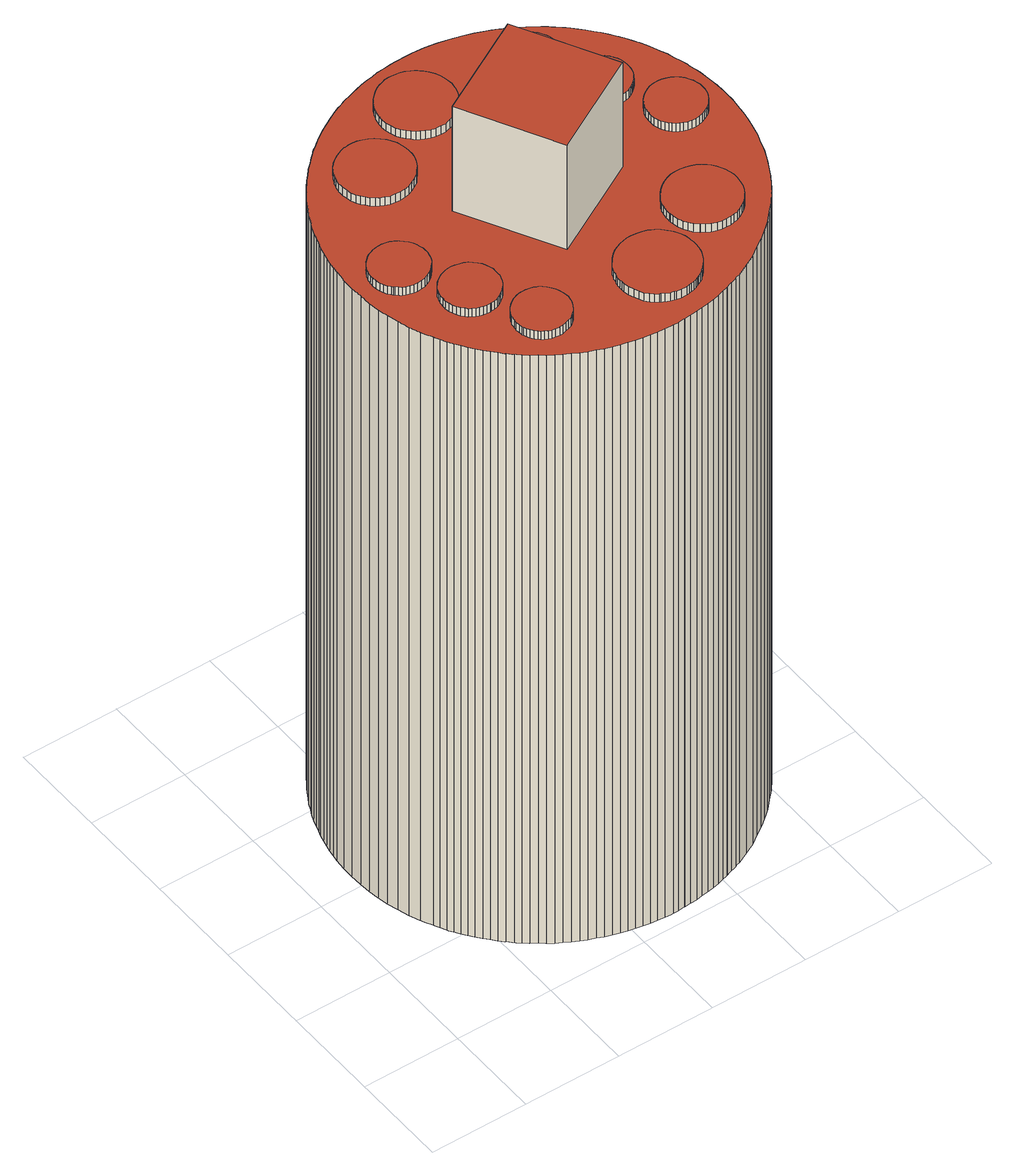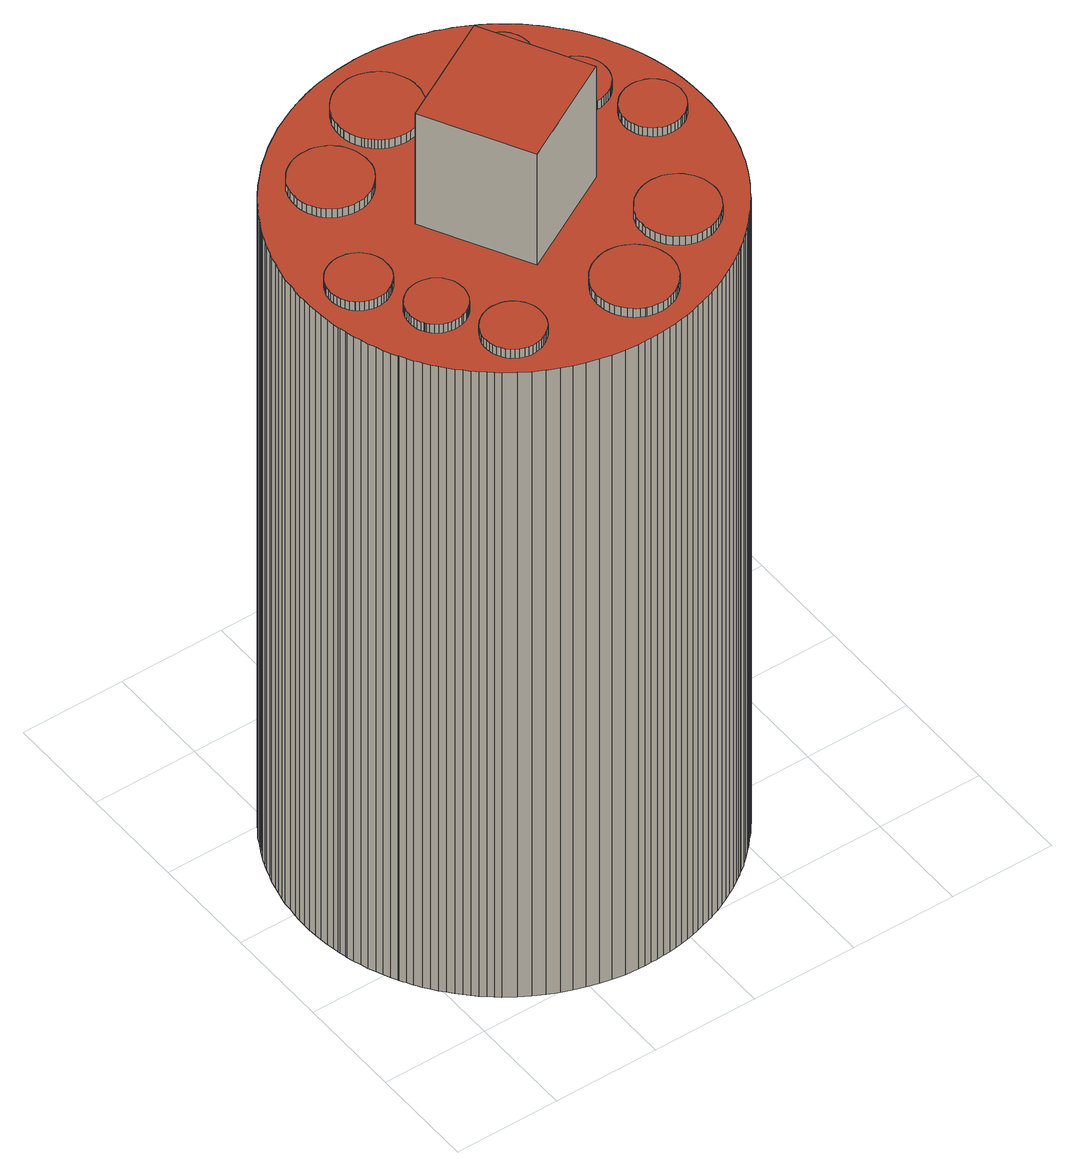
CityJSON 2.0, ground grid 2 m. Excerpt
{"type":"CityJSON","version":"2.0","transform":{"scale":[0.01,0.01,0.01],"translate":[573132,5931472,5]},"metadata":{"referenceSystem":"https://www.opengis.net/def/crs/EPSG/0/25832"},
"CityObjects":{
"building1":{"type":"Building","attributes":{"Grundfläche 2D":"50.897562","Grundhöhe NN":"5.668"},"children":["building1-1","building1-2","building1-3","building1-4","building1-5","building1-6","building1-7","building1-8","building1-9","building1-10","building1-11"],"geometry":[{"type":"Solid","lod":"3","boundaries":[[[[0,1,2,3,4,5,6,7,8,9,10,11,12,13,14,15,16,17,18,19,20,21,22,23,24,25,26,27,28,29,30,31,32,33,34,35,36,37,38,39,40,41,42,43,44,45,46,47,48,49,50,51,52,53,54,55,56,57,58,59,60,61,62,63,64,65,66,67,68,69,70,71,72,73,74,75,76,77,78,79,80,81,82,83,84,85,86,87,88,89,90,91,92,93,94,95,96,97,98,99,100,101,102,103,104,105,106,107,108,109,110,111,112,113,114,115,116,117,118,119,120,121,122,123,124,125,126,127,128,129,130,131,132,133,134,135,136,137,138,139,140,141,142,143,144,145,146,147,148,149,150,151,152,153,154,155,156,157,158,159,160,161,162,163,164,165,166,167,168,169,170,171,172,173,174,175,176,177,178,179,180,181,182,183,184,185,186,187,188,189,190,191,192,193,194,195,196,197,198,199,200,201,202,203]],[[204,3,2,1,205,206]],[[4,3,204,207]],[[5,4,207,208]],[[6,5,208,209]],[[210,8,7,6,209,211]],[[9,8,210,212]],[[10,9,212,213]],[[11,10,213,214]],[[12,11,214,215]],[[13,12,215,216]],[[14,13,216,217]],[[15,14,217,218]],[[16,15,218,219]],[[1,0,203,220,221,205]],[[222,199,198,197,223,224]],[[200,199,222,225]],[[201,200,225,226]],[[202,201,226,227]],[[203,202,227,220]],[[17,16,219,228]],[[18,17,228,229]],[[19,18,229,230]],[[20,19,230,231]],[[21,20,231,232]],[[22,21,232,233]],[[23,22,233,234]],[[24,23,234,235]],[[236,237,27,26,25,24,235,238]],[[28,27,237,239]],[[29,28,239,240]],[[30,29,240,241]],[[31,30,241,242]],[[32,31,242,243]],[[33,32,243,244]],[[34,33,244,245]],[[35,34,245,246]],[[36,35,246,247]],[[37,36,247,248]],[[38,37,248,249]],[[39,38,249,250]],[[40,39,250,251]],[[41,40,251,252]],[[42,41,252,253]],[[43,42,253,254]],[[44,43,254,255]],[[45,44,255,256]],[[46,45,256,257]],[[258,48,47,46,257,259]],[[49,48,258,260]],[[261,262,52,51,50,49,260,263]],[[53,52,262,264]],[[54,53,264,265]],[[55,54,265,266]],[[56,55,266,267]],[[57,56,267,268]],[[58,57,268,269]],[[270,60,59,58,269,271]],[[61,60,270,272]],[[62,61,272,273]],[[63,62,273,274]],[[64,63,274,275]],[[65,64,275,276]],[[66,65,276,277]],[[67,66,277,278]],[[279,69,68,67,278,280]],[[70,69,279,281]],[[71,70,281,282]],[[72,71,282,283]],[[73,72,283,284]],[[74,73,284,285]],[[75,74,285,286]],[[76,75,286,287]],[[288,78,77,76,287,289]],[[79,78,288,290]],[[80,79,290,291]],[[81,80,291,292]],[[82,81,292,293]],[[83,82,293,294]],[[84,83,294,295]],[[85,84,295,296]],[[86,85,296,297]],[[87,86,297,298]],[[299,89,88,87,298,300]],[[90,89,299,301]],[[302,303,93,92,91,90,301,304]],[[94,93,303,305]],[[95,94,305,306]],[[96,95,306,307]],[[97,96,307,308]],[[98,97,308,309]],[[99,98,309,310]],[[311,101,100,99,310,312]],[[102,101,311,313]],[[314,104,103,102,313,315]],[[316,106,105,104,314,317]],[[107,106,316,318]],[[108,107,318,319]],[[109,108,319,320]],[[110,109,320,321]],[[111,110,321,322]],[[112,111,322,323]],[[113,112,323,324]],[[114,113,324,325]],[[326,116,115,114,325,327]],[[117,116,326,328]],[[118,117,328,329]],[[119,118,329,330]],[[120,119,330,331]],[[121,120,331,332]],[[122,121,332,333]],[[123,122,333,334]],[[124,123,334,335]],[[125,124,335,336]],[[126,125,336,337]],[[127,126,337,338]],[[128,127,338,339]],[[129,128,339,340]],[[341,131,130,129,340,342]],[[132,131,341,343]],[[133,132,343,344]],[[134,133,344,345]],[[135,134,345,346]],[[347,137,136,135,346,348]],[[138,137,347,349]],[[139,138,349,350]],[[140,139,350,351]],[[352,142,141,140,351,353]],[[354,144,143,142,352,355]],[[145,144,354,356]],[[357,147,146,145,356,358]],[[148,147,357,359]],[[149,148,359,360]],[[150,149,360,361]],[[151,150,361,362]],[[152,151,362,363]],[[153,152,363,364]],[[365,155,154,153,364,366]],[[367,157,156,155,365,368]],[[369,159,158,157,367,370]],[[160,159,369,371]],[[161,160,371,372]],[[162,161,372,373]],[[163,162,373,374]],[[164,163,374,375]],[[376,166,165,164,375,377]],[[167,166,376,378]],[[168,167,378,379]],[[169,168,379,380]],[[170,169,380,381]],[[171,170,381,382]],[[172,171,382,383]],[[173,172,383,384]],[[174,173,384,385]],[[175,174,385,386]],[[176,175,386,387]],[[177,176,387,388]],[[178,177,388,389]],[[390,180,179,178,389,391]],[[181,180,390,392]],[[393,183,182,181,392,394]],[[184,183,393,395]],[[185,184,395,396]],[[186,185,396,397]],[[187,186,397,398]],[[188,187,398,399]],[[189,188,399,400]],[[190,189,400,401]],[[191,190,401,402]],[[192,191,402,403]],[[193,192,403,404]],[[405,195,194,193,404,406]],[[223,197,196,195,405,407]],[[223,407,405,406,404,403,402,401,400,399,398,397,396,395,393,394,392,390,391,389,388,387,386,385,384,383,382,381,380,379,378,376,377,375,374,373,372,371,369,370,367,368,365,366,364,363,362,361,360,359,357,358,356,354,355,352,353,351,350,349,347,348,346,345,344,343,341,342,340,339,338,337,336,335,334,333,332,331,330,329,328,326,327,325,324,323,322,321,320,319,318,316,317,314,315,313,311,312,310,309,308,307,306,305,303,302,304,301,299,300,298,297,296,295,294,293,292,291,290,288,289,287,286,285,284,283,282,281,279,280,278,277,276,275,274,273,272,270,271,269,268,267,266,265,264,262,261,263,260,258,259,257,256,255,254,253,252,251,250,249,248,247,246,245,244,243,242,241,240,239,237,236,238,235,234,233,232,231,230,229,228,219,218,217,216,215,214,213,212,210,211,209,208,207,204,206,205,221,220,227,226,225,222,224]]]],"semantics":{"surfaces":[{"type":"RoofSurface"},{"type":"WallSurface"},{"type":"GroundSurface"}],"values":[[0,1,1,1,1,1,1,1,1,1,1,1,1,1,1,1,1,1,1,1,1,1,1,1,1,1,1,1,1,1,1,1,1,1,1,1,1,1,1,1,1,1,1,1,1,1,1,1,1,1,1,1,1,1,1,1,1,1,1,1,1,1,1,1,1,1,1,1,1,1,1,1,1,1,1,1,1,1,1,1,1,1,1,1,1,1,1,1,1,1,1,1,1,1,1,1,1,1,1,1,1,1,1,1,1,1,1,1,1,1,1,1,1,1,1,1,1,1,1,1,1,1,1,1,1,1,1,1,1,1,1,1,1,1,1,1,1,1,1,1,1,1,1,1,1,1,1,1,1,1,1,1,1,1,1,1,1,1,1,1,1,1,1,1,1,1,1,1,1,1,1,1,1,2]]}}]},
"building1-1":{"type":"BuildingInstallation","parents":["building1"],"geometry":[{"type":"MultiSurface","lod":"3","boundaries":[[[408,409,410,411,412,413,414,415,416,417,418,419,420,421,422,423,424,425,426,427,428,429,430,431,432,433,434,435,436,437,438,439,440,441,442,443,444,445,446,447,448,449,450,451,452,453,454,455,456,457,458,459]],[[460,461,415,414]],[[462,463,409,408]],[[463,464,410,409]],[[464,465,411,410]],[[465,466,412,411]],[[466,467,413,412]],[[467,460,414,413]],[[416,415,461,468]],[[468,469,417,416]],[[469,470,418,417]],[[470,471,419,418]],[[471,472,420,419]],[[472,473,421,420]],[[473,474,422,421]],[[474,475,423,422]],[[475,476,424,423]],[[476,477,425,424]],[[477,478,426,425]],[[478,479,427,426]],[[479,480,428,427]],[[480,481,429,428]],[[481,482,430,429]],[[482,483,431,430]],[[483,484,432,431]],[[484,485,433,432]],[[485,486,434,433]],[[486,487,435,434]],[[487,488,436,435]],[[437,436,488,489]],[[489,490,438,437]],[[490,491,439,438]],[[491,492,440,439]],[[492,493,441,440]],[[493,494,442,441]],[[494,495,443,442]],[[495,496,444,443]],[[496,497,445,444]],[[497,498,446,445]],[[498,499,447,446]],[[499,500,448,447]],[[500,501,449,448]],[[501,502,450,449]],[[502,503,451,450]],[[503,504,452,451]],[[504,505,453,452]],[[505,506,454,453]],[[506,507,455,454]],[[507,508,456,455]],[[508,509,457,456]],[[509,510,458,457]],[[510,511,459,458]],[[511,462,408,459]]],"semantics":{"surfaces":[{"type":"RoofSurface"},{"type":"WallSurface"}],"values":[0,1,1,1,1,1,1,1,1,1,1,1,1,1,1,1,1,1,1,1,1,1,1,1,1,1,1,1,1,1,1,1,1,1,1,1,1,1,1,1,1,1,1,1,1,1,1,1,1,1,1,1,1]}}]},
"building1-2":{"type":"BuildingInstallation","parents":["building1"],"geometry":[{"type":"MultiSurface","lod":"3","boundaries":[[[512,513,514,515,516,517,518,519,520,521,522,523,524,525,526,527,528,529,530,531,532,533,534,535,536,537,538,539,540,541,542,543,544,545,546,547,548,549,550,551,552,553,554,555,556,557,558,559,560,561]],[[562,563,521,520]],[[563,564,522,521]],[[564,565,523,522]],[[565,566,524,523]],[[566,567,525,524]],[[567,568,526,525]],[[568,569,527,526]],[[569,570,528,527]],[[570,571,529,528]],[[571,572,530,529]],[[572,573,531,530]],[[573,574,532,531]],[[575,576,514,513]],[[577,578,558,557]],[[578,579,559,558]],[[560,559,579,580]],[[580,581,561,560]],[[581,582,512,561]],[[582,575,513,512]],[[576,583,515,514]],[[583,584,516,515]],[[584,585,517,516]],[[585,586,518,517]],[[586,587,519,518]],[[587,562,520,519]],[[574,588,533,532]],[[588,589,534,533]],[[589,590,535,534]],[[590,591,536,535]],[[591,592,537,536]],[[592,593,538,537]],[[593,594,539,538]],[[540,539,594,595]],[[595,596,541,540]],[[596,597,542,541]],[[597,598,543,542]],[[598,599,544,543]],[[599,600,545,544]],[[600,601,546,545]],[[601,602,547,546]],[[602,603,548,547]],[[603,604,605,550,549,548]],[[605,606,551,550]],[[606,607,552,551]],[[607,608,553,552]],[[608,609,554,553]],[[609,610,555,554]],[[610,611,556,555]],[[611,577,557,556]]],"semantics":{"surfaces":[{"type":"RoofSurface"},{"type":"WallSurface"}],"values":[0,1,1,1,1,1,1,1,1,1,1,1,1,1,1,1,1,1,1,1,1,1,1,1,1,1,1,1,1,1,1,1,1,1,1,1,1,1,1,1,1,1,1,1,1,1,1,1,1,1]}}]},
"building1-3":{"type":"BuildingInstallation","parents":["building1"],"geometry":[{"type":"MultiSurface","lod":"3","boundaries":[[[612,613,614,615,616,617,618,619,620,621,622,623,624,625,626,627,628,629,630,631,632,633,634,635,636,637,638,639,640,641,642,643,644,645,646,647,648,649,650,651,652,653,654,655,656,657,658,659,660,661,662,663,664,665,666,667,668,669,670,671,672,673,674,675,676,677]],[[617,616,678,679]],[[679,680,618,617]],[[680,681,619,618]],[[681,682,620,619]],[[682,683,621,620]],[[683,684,622,621]],[[684,685,623,622]],[[685,686,624,623]],[[686,687,625,624]],[[687,688,626,625]],[[688,689,627,626]],[[689,690,628,627]],[[690,691,629,628]],[[691,692,630,629]],[[692,693,631,630]],[[693,694,632,631]],[[694,695,633,632]],[[695,696,634,633]],[[696,697,635,634]],[[697,698,636,635]],[[698,699,637,636]],[[699,700,638,637]],[[700,701,639,638]],[[701,702,640,639]],[[702,703,641,640]],[[703,704,642,641]],[[704,705,643,642]],[[705,706,644,643]],[[706,707,645,644]],[[707,708,646,645]],[[708,709,647,646]],[[709,710,648,647]],[[710,711,649,648]],[[711,712,650,649]],[[712,713,651,650]],[[713,714,652,651]],[[714,715,716,654,653,652]],[[716,717,718,656,655,654]],[[718,719,657,656]],[[719,720,658,657]],[[720,721,659,658]],[[721,722,660,659]],[[722,723,661,660]],[[723,724,662,661]],[[724,725,663,662]],[[725,726,664,663]],[[726,727,665,664]],[[727,728,666,665]],[[728,729,667,666]],[[729,730,668,667]],[[730,731,669,668]],[[731,732,670,669]],[[732,733,671,670]],[[733,734,672,671]],[[734,735,673,672]],[[674,673,735,736]],[[736,737,675,674]],[[737,738,676,675]],[[738,739,677,676]],[[739,740,612,677]],[[740,741,613,612]],[[741,742,614,613]],[[742,743,615,614]],[[743,678,616,615]]],"semantics":{"surfaces":[{"type":"RoofSurface"},{"type":"WallSurface"}],"values":[0,1,1,1,1,1,1,1,1,1,1,1,1,1,1,1,1,1,1,1,1,1,1,1,1,1,1,1,1,1,1,1,1,1,1,1,1,1,1,1,1,1,1,1,1,1,1,1,1,1,1,1,1,1,1,1,1,1,1,1,1,1,1,1,1]}}]},
"building1-4":{"type":"BuildingInstallation","parents":["building1"],"geometry":[{"type":"MultiSurface","lod":"3","boundaries":[[[744,745,746,747,748,749,750,751,752,753,754,755,756,757,758,759,760,761,762,763,764,765,766,767,768,769,770,771,772,773,774,775,776,777,778,779,780,781,782,783,784,785,786,787,788,789,790,791,792,793]],[[794,795,780,779]],[[795,796,781,780]],[[782,781,796,797]],[[797,798,783,782]],[[798,799,784,783]],[[799,800,785,784]],[[801,802,748,747]],[[802,803,749,748]],[[803,804,750,749]],[[804,805,806,752,751,750]],[[753,752,806,807]],[[807,808,754,753]],[[808,809,755,754]],[[809,810,756,755]],[[810,811,757,756]],[[811,812,758,757]],[[812,813,759,758]],[[813,814,760,759]],[[814,815,761,760]],[[815,816,762,761]],[[816,817,763,762]],[[817,818,764,763]],[[818,819,765,764]],[[819,820,766,765]],[[820,821,767,766]],[[821,822,768,767]],[[822,823,769,768]],[[823,824,770,769]],[[824,825,771,770]],[[825,826,772,771]],[[826,827,773,772]],[[827,828,774,773]],[[828,829,775,774]],[[829,830,776,775]],[[830,831,777,776]],[[831,832,778,777]],[[832,794,779,778]],[[800,833,786,785]],[[833,834,787,786]],[[834,835,788,787]],[[835,836,789,788]],[[836,837,790,789]],[[837,838,791,790]],[[838,839,792,791]],[[839,840,793,792]],[[840,841,744,793]],[[841,842,745,744]],[[842,843,746,745]],[[843,801,747,746]]],"semantics":{"surfaces":[{"type":"RoofSurface"},{"type":"WallSurface"}],"values":[0,1,1,1,1,1,1,1,1,1,1,1,1,1,1,1,1,1,1,1,1,1,1,1,1,1,1,1,1,1,1,1,1,1,1,1,1,1,1,1,1,1,1,1,1,1,1,1,1,1]}}]},
"building1-5":{"type":"BuildingInstallation","parents":["building1"],"geometry":[{"type":"MultiSurface","lod":"3","boundaries":[[[844,845,846,847,848,849,850,851,852,853,854,855,856,857,858,859,860,861,862,863,864,865,866,867,868,869,870,871,872,873,874,875,876,877,878,879,880,881,882,883,884,885,886,887,888,889,890,891,892,893,894,895]],[[896,897,851,850]],[[897,898,852,851]],[[898,899,853,852]],[[899,900,854,853]],[[900,901,855,854]],[[901,902,856,855]],[[902,903,857,856]],[[903,904,858,857]],[[904,905,859,858]],[[860,859,905,906]],[[906,907,861,860]],[[907,908,862,861]],[[908,909,863,862]],[[909,910,864,863]],[[910,911,865,864]],[[911,912,866,865]],[[912,913,867,866]],[[913,914,868,867]],[[914,915,869,868]],[[915,916,870,869]],[[916,917,871,870]],[[917,918,872,871]],[[918,919,873,872]],[[919,920,874,873]],[[920,921,875,874]],[[921,922,876,875]],[[922,923,877,876]],[[878,877,923,924]],[[924,925,879,878]],[[925,926,880,879]],[[926,927,881,880]],[[927,928,882,881]],[[928,929,883,882]],[[929,930,884,883]],[[930,931,885,884]],[[931,932,886,885]],[[932,933,887,886]],[[933,934,888,887]],[[934,935,889,888]],[[935,936,890,889]],[[936,937,891,890]],[[937,938,892,891]],[[938,939,893,892]],[[939,940,894,893]],[[940,941,895,894]],[[941,942,844,895]],[[942,943,845,844]],[[943,944,846,845]],[[944,945,946,848,847,846]],[[946,947,849,848]],[[947,896,850,849]]],"semantics":{"surfaces":[{"type":"RoofSurface"},{"type":"WallSurface"}],"values":[0,1,1,1,1,1,1,1,1,1,1,1,1,1,1,1,1,1,1,1,1,1,1,1,1,1,1,1,1,1,1,1,1,1,1,1,1,1,1,1,1,1,1,1,1,1,1,1,1,1,1,1]}}]},
"building1-6":{"type":"BuildingInstallation","parents":["building1"],"geometry":[{"type":"MultiSurface","lod":"3","boundaries":[[[948,949,950,951,952,953,954,955,956,957,958,959,960,961,962,963,964,965,966,967,968,969,970,971,972,973,974,975,976,977,978,979,980,981,982,983,984,985,986,987,988,989,990,991,992,993,994,995,996,997,998,999]],[[1000,1001,952,951]],[[1001,1002,953,952]],[[1002,1003,954,953]],[[1003,1004,1005,956,955,954]],[[1005,1006,957,956]],[[1006,1007,958,957]],[[959,958,1007,1008]],[[1008,1009,960,959]],[[1009,1010,961,960]],[[1010,1011,962,961]],[[1011,1012,963,962]],[[1012,1013,964,963]],[[1013,1014,965,964]],[[1014,1015,966,965]],[[1015,1016,967,966]],[[1016,1017,968,967]],[[1017,1018,969,968]],[[1018,1019,970,969]],[[971,970,1019,1020]],[[1020,1021,972,971]],[[1021,1022,973,972]],[[1022,1023,974,973]],[[1023,1024,975,974]],[[1024,1025,976,975]],[[1025,1026,977,976]],[[1026,1027,978,977]],[[1027,1028,979,978]],[[1028,1029,980,979]],[[1029,1030,981,980]],[[1030,1031,982,981]],[[1031,1032,983,982]],[[1032,1033,984,983]],[[1033,1034,985,984]],[[986,985,1034,1035]],[[1035,1036,987,986]],[[1036,1037,988,987]],[[1037,1038,989,988]],[[1038,1039,990,989]],[[1039,1040,991,990]],[[1040,1041,992,991]],[[993,992,1041,1042]],[[1042,1043,1044,995,994,993]],[[1044,1045,996,995]],[[1045,1046,997,996]],[[1046,1047,998,997]],[[1047,1048,999,998]],[[1048,1049,948,999]],[[1049,1050,949,948]],[[1050,1051,950,949]],[[1051,1000,951,950]]],"semantics":{"surfaces":[{"type":"RoofSurface"},{"type":"WallSurface"}],"values":[0,1,1,1,1,1,1,1,1,1,1,1,1,1,1,1,1,1,1,1,1,1,1,1,1,1,1,1,1,1,1,1,1,1,1,1,1,1,1,1,1,1,1,1,1,1,1,1,1,1,1]}}]},
"building1-7":{"type":"BuildingInstallation","parents":["building1"],"geometry":[{"type":"MultiSurface","lod":"3","boundaries":[[[1052,1053,1054,1055,1056,1057,1058,1059,1060,1061,1062,1063,1064,1065,1066,1067,1068,1069,1070,1071,1072,1073,1074,1075,1076,1077,1078,1079,1080,1081,1082,1083,1084,1085,1086,1087,1088,1089,1090,1091,1092,1093,1094,1095,1096,1097,1098,1099,1100,1101,1102,1103,1104]],[[1105,1106,1064,1063]],[[1106,1107,1065,1064]],[[1107,1108,1066,1065]],[[1108,1109,1067,1066]],[[1109,1110,1068,1067]],[[1110,1111,1069,1068]],[[1112,1113,1055,1054]],[[1113,1114,1056,1055]],[[1114,1115,1057,1056]],[[1115,1116,1058,1057]],[[1117,1118,1052,1104]],[[1118,1119,1053,1052]],[[1119,1112,1054,1053]],[[1116,1120,1059,1058]],[[1120,1121,1060,1059]],[[1121,1122,1061,1060]],[[1122,1123,1062,1061]],[[1123,1105,1063,1062]],[[1070,1069,1111,1124]],[[1124,1125,1071,1070]],[[1125,1126,1072,1071]],[[1126,1127,1073,1072]],[[1127,1128,1074,1073]],[[1128,1129,1075,1074]],[[1129,1130,1076,1075]],[[1077,1076,1130,1131]],[[1131,1132,1078,1077]],[[1132,1133,1079,1078]],[[1133,1134,1080,1079]],[[1134,1135,1081,1080]],[[1135,1136,1082,1081]],[[1136,1137,1083,1082]],[[1137,1138,1084,1083]],[[1138,1139,1085,1084]],[[1139,1140,1086,1085]],[[1140,1141,1087,1086]],[[1141,1142,1088,1087]],[[1142,1143,1089,1088]],[[1143,1144,1145,1091,1090,1089]],[[1145,1146,1092,1091]],[[1146,1147,1093,1092]],[[1147,1148,1094,1093]],[[1148,1149,1095,1094]],[[1096,1095,1149,1150]],[[1097,1096,1150,1151]],[[1151,1152,1153,1099,1098,1097]],[[1153,1154,1100,1099]],[[1154,1155,1156,1102,1101,1100]],[[1156,1157,1103,1102]],[[1157,1117,1104,1103]]],"semantics":{"surfaces":[{"type":"RoofSurface"},{"type":"WallSurface"}],"values":[0,1,1,1,1,1,1,1,1,1,1,1,1,1,1,1,1,1,1,1,1,1,1,1,1,1,1,1,1,1,1,1,1,1,1,1,1,1,1,1,1,1,1,1,1,1,1,1,1,1,1]}}]},
"building1-8":{"type":"BuildingInstallation","parents":["building1"],"geometry":[{"type":"MultiSurface","lod":"3","boundaries":[[[1158,1159,1160,1161,1162,1163,1164,1165,1166,1167,1168,1169,1170,1171,1172,1173,1174,1175,1176,1177,1178,1179,1180,1181,1182,1183,1184,1185,1186,1187,1188,1189,1190,1191,1192,1193,1194,1195,1196,1197,1198,1199,1200,1201,1202,1203,1204,1205,1206,1207,1208,1209,1210]],[[1211,1212,1166,1165]],[[1212,1213,1167,1166]],[[1213,1214,1168,1167]],[[1214,1215,1169,1168]],[[1215,1216,1170,1169]],[[1216,1217,1171,1170]],[[1218,1211,1165,1164]],[[1217,1219,1220,1173,1172,1171]],[[1220,1221,1174,1173]],[[1221,1222,1223,1176,1175,1174]],[[1223,1224,1177,1176]],[[1224,1225,1178,1177]],[[1225,1226,1179,1178]],[[1226,1227,1180,1179]],[[1227,1228,1181,1180]],[[1228,1229,1182,1181]],[[1229,1230,1183,1182]],[[1230,1231,1184,1183]],[[1185,1184,1231,1232]],[[1232,1233,1186,1185]],[[1233,1234,1187,1186]],[[1234,1235,1188,1187]],[[1235,1236,1189,1188]],[[1236,1237,1190,1189]],[[1237,1238,1191,1190]],[[1238,1239,1192,1191]],[[1239,1240,1193,1192]],[[1240,1241,1194,1193]],[[1241,1242,1195,1194]],[[1242,1243,1196,1195]],[[1243,1244,1197,1196]],[[1244,1245,1198,1197]],[[1245,1246,1199,1198]],[[1200,1199,1246,1247]],[[1247,1248,1201,1200]],[[1248,1249,1250,1203,1202,1201]],[[1250,1251,1204,1203]],[[1251,1252,1205,1204]],[[1252,1253,1206,1205]],[[1253,1254,1207,1206]],[[1254,1255,1208,1207]],[[1255,1256,1209,1208]],[[1256,1257,1210,1209]],[[1257,1258,1158,1210]],[[1258,1259,1159,1158]],[[1259,1260,1160,1159]],[[1260,1261,1262,1162,1161,1160]],[[1262,1263,1163,1162]],[[1263,1218,1164,1163]]],"semantics":{"surfaces":[{"type":"RoofSurface"},{"type":"WallSurface"}],"values":[0,1,1,1,1,1,1,1,1,1,1,1,1,1,1,1,1,1,1,1,1,1,1,1,1,1,1,1,1,1,1,1,1,1,1,1,1,1,1,1,1,1,1,1,1,1,1,1,1,1]}}]},
"building1-9":{"type":"BuildingInstallation","parents":["building1"],"geometry":[{"type":"MultiSurface","lod":"3","boundaries":[[[1264,1265,1266,1267]],[[1268,1269,1267,1266]],[[1264,1267,1269,1270]],[[1265,1264,1270,1271]],[[1271,1268,1266,1265]]],"semantics":{"surfaces":[{"type":"RoofSurface"},{"type":"WallSurface"}],"values":[0,1,1,1,1]}}]},
"building1-10":{"type":"BuildingInstallation","parents":["building1"],"geometry":[{"type":"MultiSurface","lod":"3","boundaries":[[[1272,1273,1274,1275,1276,1277,1278,1279,1280,1281,1282,1283,1284,1285,1286,1287,1288,1289,1290,1291,1292,1293,1294,1295,1296,1297,1298,1299,1300,1301,1302,1303,1304,1305,1306,1307,1308,1309,1310,1311,1312,1313,1314,1315,1316,1317,1318,1319,1320,1321,1322]],[[1323,1324,1307,1306]],[[1324,1325,1308,1307]],[[1325,1326,1309,1308]],[[1326,1327,1310,1309]],[[1327,1328,1311,1310]],[[1328,1329,1312,1311]],[[1329,1330,1313,1312]],[[1330,1331,1314,1313]],[[1331,1332,1315,1314]],[[1332,1333,1316,1315]],[[1333,1334,1317,1316]],[[1334,1335,1318,1317]],[[1336,1337,1275,1274]],[[1337,1338,1276,1275]],[[1338,1339,1277,1276]],[[1339,1340,1278,1277]],[[1340,1341,1279,1278]],[[1341,1342,1280,1279]],[[1343,1336,1274,1273]],[[1342,1344,1281,1280]],[[1344,1345,1282,1281]],[[1345,1346,1283,1282]],[[1346,1347,1284,1283]],[[1347,1348,1285,1284]],[[1348,1349,1286,1285]],[[1349,1350,1287,1286]],[[1350,1351,1352,1289,1288,1287]],[[1352,1353,1354,1291,1290,1289]],[[1354,1355,1292,1291]],[[1355,1356,1293,1292]],[[1356,1357,1294,1293]],[[1357,1358,1295,1294]],[[1358,1359,1296,1295]],[[1359,1360,1297,1296]],[[1360,1361,1298,1297]],[[1361,1362,1299,1298]],[[1362,1363,1300,1299]],[[1363,1364,1301,1300]],[[1302,1301,1364,1365]],[[1365,1366,1303,1302]],[[1366,1367,1304,1303]],[[1367,1368,1305,1304]],[[1368,1323,1306,1305]],[[1335,1369,1319,1318]],[[1369,1370,1320,1319]],[[1370,1371,1321,1320]],[[1371,1372,1322,1321]],[[1372,1373,1272,1322]],[[1373,1343,1273,1272]]],"semantics":{"surfaces":[{"type":"RoofSurface"},{"type":"WallSurface"}],"values":[0,1,1,1,1,1,1,1,1,1,1,1,1,1,1,1,1,1,1,1,1,1,1,1,1,1,1,1,1,1,1,1,1,1,1,1,1,1,1,1,1,1,1,1,1,1,1,1,1,1]}}]},
"building1-11":{"type":"BuildingInstallation","parents":["building1"],"geometry":[{"type":"MultiSurface","lod":"3","boundaries":[[[1374,1375,1376,1377,1378,1379,1380,1381,1382,1383,1384,1385,1386,1387,1388,1389,1390,1391,1392,1393,1394,1395,1396,1397,1398,1399,1400,1401,1402,1403,1404,1405,1406,1407,1408,1409,1410,1411,1412,1413,1414,1415,1416,1417,1418,1419,1420,1421,1422,1423,1424,1425]],[[1426,1427,1381,1380]],[[1428,1429,1376,1375]],[[1429,1430,1377,1376]],[[1430,1431,1378,1377]],[[1431,1432,1379,1378]],[[1432,1426,1380,1379]],[[1427,1433,1382,1381]],[[1433,1434,1383,1382]],[[1434,1435,1384,1383]],[[1435,1436,1385,1384]],[[1436,1437,1386,1385]],[[1437,1438,1387,1386]],[[1438,1439,1388,1387]],[[1389,1388,1439,1440]],[[1440,1441,1390,1389]],[[1441,1442,1391,1390]],[[1442,1443,1392,1391]],[[1443,1444,1393,1392]],[[1444,1445,1394,1393]],[[1445,1446,1395,1394]],[[1396,1395,1446,1447]],[[1447,1448,1397,1396]],[[1448,1449,1398,1397]],[[1449,1450,1399,1398]],[[1450,1451,1400,1399]],[[1451,1452,1401,1400]],[[1452,1453,1402,1401]],[[1453,1454,1403,1402]],[[1454,1455,1404,1403]],[[1455,1456,1405,1404]],[[1456,1457,1406,1405]],[[1457,1458,1407,1406]],[[1458,1459,1460,1409,1408,1407]],[[1460,1461,1462,1411,1410,1409]],[[1462,1463,1412,1411]],[[1463,1464,1413,1412]],[[1464,1465,1414,1413]],[[1465,1466,1415,1414]],[[1466,1467,1416,1415]],[[1467,1468,1417,1416]],[[1468,1469,1418,1417]],[[1469,1470,1419,1418]],[[1470,1471,1420,1419]],[[1471,1472,1421,1420]],[[1472,1473,1474,1423,1422,1421]],[[1474,1475,1424,1423]],[[1475,1476,1425,1424]],[[1476,1477,1374,1425]],[[1477,1428,1375,1374]]],"semantics":{"surfaces":[{"type":"RoofSurface"},{"type":"WallSurface"}],"values":[0,1,1,1,1,1,1,1,1,1,1,1,1,1,1,1,1,1,1,1,1,1,1,1,1,1,1,1,1,1,1,1,1,1,1,1,1,1,1,1,1,1,1,1,1,1,1,1,1,1]}}]}
},
"vertices":[
[735,111,1506],[748,122,1506],[753,126,1506],[765,136,1506],[781,153,1506],[797,170,1506],[812,189,1506],[817,196,1506],[826,209,1506],[832,219,1506],[833,220,1506],[834,221,1506],[839,231,1506],[845,242,1506],[851,254,1506],[857,266,1506],[862,278,1506],[867,291,1506],[871,304,1506],[876,317,1506],[879,330,1506],[882,343,1506],[885,357,1506],[888,371,1506],[889,385,1506],[890,396,1506],[891,399,1506],[891,402,1506],[892,414,1506],[892,428,1506],[892,442,1506],[891,457,1506],[890,471,1506],[888,486,1506],[886,500,1506],[884,510,1506],[883,514,1506],[880,525,1506],[880,529,1506],[876,542,1506],[871,556,1506],[867,570,1506],[861,583,1506],[856,596,1506],[850,609,1506],[844,621,1506],[843,622,1506],[839,629,1506],[836,634,1506],[830,645,1506],[829,646,1506],[824,653,1506],[821,658,1506],[813,669,1506],[805,680,1506],[796,690,1506],[787,701,1506],[778,710,1506],[769,720,1506],[763,725,1506],[759,729,1506],[749,737,1506],[740,745,1506],[730,753,1506],[709,767,1506],[689,780,1506],[668,790,1506],[668,791,1506],[655,797,1506],[647,800,1506],[627,808,1506],[606,815,1506],[583,821,1506],[561,826,1506],[537,830,1506],[512,832,1506],[499,832,1506],[490,832,1506],[487,832,1506],[474,832,1506],[461,831,1506],[447,830,1506],[434,829,1506],[421,826,1506],[408,824,1506],[394,821,1506],[381,817,1506],[368,813,1506],[355,809,1506],[354,809,1506],[345,806,1506],[341,804,1506],[337,802,1506],[328,799,1506],[315,793,1506],[302,786,1506],[290,779,1506],[277,772,1506],[265,764,1506],[254,757,1506],[253,756,1506],[247,751,1506],[242,747,1506],[233,741,1506],[230,738,1506],[227,735,1506],[219,728,1506],[209,718,1506],[198,708,1506],[189,697,1506],[179,687,1506],[170,675,1506],[163,666,1506],[162,664,1506],[154,652,1506],[152,649,1506],[146,640,1506],[139,628,1506],[132,616,1506],[126,603,1506],[120,591,1506],[115,578,1506],[110,565,1506],[106,552,1506],[102,540,1506],[99,527,1506],[96,514,1506],[93,501,1506],[91,489,1506],[89,476,1506],[88,463,1506],[87,452,1506],[87,428,1506],[88,404,1506],[90,381,1506],[93,359,1506],[94,352,1506],[97,338,1506],[103,316,1506],[110,293,1506],[119,271,1506],[123,262,1506],[130,249,1506],[132,245,1506],[136,237,1506],[142,226,1506],[144,222,1506],[149,215,1506],[156,204,1506],[163,193,1506],[171,183,1506],[180,172,1506],[189,162,1506],[198,152,1506],[207,142,1506],[208,142,1506],[216,134,1506],[218,132,1506],[221,129,1506],[228,123,1506],[239,114,1506],[251,106,1506],[262,97,1506],[274,89,1506],[286,82,1506],[292,79,1506],[299,75,1506],[312,68,1506],[325,62,1506],[339,57,1506],[352,51,1506],[366,47,1506],[380,42,1506],[394,39,1506],[408,36,1506],[422,33,1506],[436,31,1506],[450,29,1506],[465,28,1506],[479,27,1506],[483,27,1506],[493,27,1506],[498,27,1506],[507,28,1506],[508,28,1506],[521,29,1506],[535,30,1506],[548,32,1506],[562,34,1506],[575,36,1506],[588,39,1506],[601,43,1506],[611,46,1506],[613,47,1506],[621,50,1506],[625,51,1506],[631,53,1506],[637,55,1506],[640,57,1506],[649,60,1506],[671,71,1506],[693,82,1506],[712,95,1506],[731,108,1506],[765,136,67],[748,122,67],[753,126,67],[781,153,67],[797,170,67],[812,189,67],[826,209,67],[817,196,67],[832,219,67],[833,220,67],[834,221,67],[839,231,67],[845,242,67],[851,254,67],[857,266,67],[862,278,67],[731,108,67],[735,111,67],[649,60,67],[637,55,67],[640,57,67],[671,71,67],[693,82,67],[712,95,67],[867,291,67],[871,304,67],[876,317,67],[879,330,67],[882,343,67],[885,357,67],[888,371,67],[889,385,67],[891,399,67],[891,402,67],[890,396,67],[892,414,67],[892,428,67],[892,442,67],[891,457,67],[890,471,67],[888,486,67],[886,500,67],[884,510,67],[883,514,67],[880,525,67],[880,529,67],[876,542,67],[871,556,67],[867,570,67],[861,583,67],[856,596,67],[850,609,67],[844,621,67],[843,622,67],[836,634,67],[839,629,67],[830,645,67],[824,653,67],[821,658,67],[829,646,67],[813,669,67],[805,680,67],[796,690,67],[787,701,67],[778,710,67],[769,720,67],[759,729,67],[763,725,67],[749,737,67],[740,745,67],[730,753,67],[709,767,67],[689,780,67],[668,790,67],[668,791,67],[647,800,67],[655,797,67],[627,808,67],[606,815,67],[583,821,67],[561,826,67],[537,830,67],[512,832,67],[499,832,67],[487,832,67],[490,832,67],[474,832,67],[461,831,67],[447,830,67],[434,829,67],[421,826,67],[408,824,67],[394,821,67],[381,817,67],[368,813,67],[354,809,67],[355,809,67],[345,806,67],[337,802,67],[328,799,67],[341,804,67],[315,793,67],[302,786,67],[290,779,67],[277,772,67],[265,764,67],[254,757,67],[247,751,67],[253,756,67],[242,747,67],[230,738,67],[233,741,67],[219,728,67],[227,735,67],[209,718,67],[198,708,67],[189,697,67],[179,687,67],[170,675,67],[163,666,67],[162,664,67],[154,652,67],[146,640,67],[152,649,67],[139,628,67],[132,616,67],[126,603,67],[120,591,67],[115,578,67],[110,565,67],[106,552,67],[102,540,67],[99,527,67],[96,514,67],[93,501,67],[91,489,67],[89,476,67],[87,452,67],[88,463,67],[87,428,67],[88,404,67],[90,381,67],[93,359,67],[97,338,67],[94,352,67],[103,316,67],[110,293,67],[119,271,67],[130,249,67],[123,262,67],[136,237,67],[132,245,67],[142,226,67],[149,215,67],[144,222,67],[156,204,67],[163,193,67],[171,183,67],[180,172,67],[189,162,67],[198,152,67],[208,142,67],[207,142,67],[218,132,67],[216,134,67],[228,123,67],[221,129,67],[239,114,67],[251,106,67],[262,97,67],[274,89,67],[286,82,67],[299,75,67],[292,79,67],[312,68,67],[325,62,67],[339,57,67],[352,51,67],[366,47,67],[380,42,67],[394,39,67],[408,36,67],[422,33,67],[436,31,67],[450,29,67],[465,28,67],[483,27,67],[479,27,67],[493,27,67],[507,28,67],[498,27,67],[508,28,67],[521,29,67],[535,30,67],[548,32,67],[562,34,67],[575,36,67],[588,39,67],[601,43,67],[611,46,67],[613,47,67],[625,51,67],[621,50,67],[631,53,67],
[752,622,1526],[745,624,1526],[738,626,1526],[731,626,1526],[724,626,1526],[718,625,1526],[712,623,1526],[706,621,1526],[701,618,1526],[695,614,1526],[690,609,1526],[686,604,1526],[686,603,1526],[682,597,1526],[679,589,1526],[677,582,1526],[676,574,1526],[677,567,1526],[678,559,1526],[680,552,1526],[683,546,1526],[687,540,1526],[691,535,1526],[696,531,1526],[700,528,1526],[706,524,1526],[712,522,1526],[719,520,1526],[726,519,1526],[734,519,1526],[741,520,1526],[749,522,1526],[756,525,1526],[762,529,1526],[768,534,1526],[773,539,1526],[773,540,1526],[777,545,1526],[780,551,1526],[782,557,1526],[783,563,1526],[784,569,1526],[784,575,1526],[783,582,1526],[782,589,1526],[779,596,1526],[776,600,1526],[775,602,1526],[774,604,1526],[771,608,1526],[765,614,1526],[759,618,1526],[712,623,1506],[706,621,1506],[752,622,1506],[745,624,1506],[738,626,1506],[731,626,1506],[724,626,1506],[718,625,1506],[701,618,1506],[695,614,1506],[690,609,1506],[686,604,1506],[686,603,1506],[682,597,1506],[679,589,1506],[677,582,1506],[676,574,1506],[677,567,1506],[678,559,1506],[680,552,1506],[683,546,1506],[687,540,1506],[691,535,1506],[696,531,1506],[700,528,1506],[706,524,1506],[712,522,1506],[719,520,1506],[726,519,1506],[734,519,1506],[741,520,1506],[749,522,1506],[756,525,1506],[762,529,1506],[768,534,1506],[773,539,1506],[773,540,1506],[777,545,1506],[780,551,1506],[782,557,1506],[783,563,1506],[784,569,1506],[784,575,1506],[783,582,1506],[782,589,1506],[779,596,1506],[776,600,1506],[775,602,1506],[774,604,1506],[771,608,1506],[765,614,1506],[759,618,1506],
[650,746,1526],[644,745,1526],[638,742,1526],[632,739,1526],[627,735,1526],[621,730,1526],[616,725,1526],[612,718,1526],[609,711,1526],[607,703,1526],[606,695,1526],[606,687,1526],[607,679,1526],[609,672,1526],[612,665,1526],[616,659,1526],[620,654,1526],[624,649,1526],[629,646,1526],[635,642,1526],[641,639,1526],[648,637,1526],[656,636,1526],[664,635,1526],[672,636,1526],[680,638,1526],[687,641,1526],[694,645,1526],[700,650,1526],[705,656,1526],[706,656,1526],[709,662,1526],[713,668,1526],[715,674,1526],[717,680,1526],[718,687,1526],[718,693,1526],[718,694,1526],[717,700,1526],[716,707,1526],[713,714,1526],[709,721,1526],[705,728,1526],[699,734,1526],[693,738,1526],[686,742,1526],[678,745,1526],[671,747,1526],[664,748,1526],[656,747,1526],[609,711,1506],[607,703,1506],[606,695,1506],[606,687,1506],[607,679,1506],[609,672,1506],[612,665,1506],[616,659,1506],[620,654,1506],[624,649,1506],[629,646,1506],[635,642,1506],[641,639,1506],[644,745,1506],[638,742,1506],[686,742,1506],[678,745,1506],[671,747,1506],[664,748,1506],[656,747,1506],[650,746,1506],[632,739,1506],[627,735,1506],[621,730,1506],[616,725,1506],[612,718,1506],[648,637,1506],[656,636,1506],[664,635,1506],[672,636,1506],[680,638,1506],[687,641,1506],[694,645,1506],[700,650,1506],[705,656,1506],[706,656,1506],[709,662,1506],[713,668,1506],[715,674,1506],[717,680,1506],[718,687,1506],[718,693,1506],[718,694,1506],[717,700,1506],[716,707,1506],[713,714,1506],[709,721,1506],[705,728,1506],[699,734,1506],[693,738,1506],
[552,230,1526],[542,231,1526],[532,231,1526],[523,229,1526],[515,227,1526],[506,223,1526],[498,219,1526],[490,213,1526],[483,206,1526],[476,197,1526],[470,188,1526],[468,183,1526],[466,178,1526],[465,172,1526],[463,167,1526],[462,161,1526],[462,155,1526],[462,150,1526],[462,144,1526],[464,133,1526],[468,123,1526],[472,114,1526],[477,105,1526],[483,98,1526],[490,92,1526],[497,87,1526],[499,86,1526],[505,82,1526],[514,78,1526],[521,76,1526],[524,75,1526],[534,73,1526],[545,73,1526],[551,74,1526],[556,75,1526],[562,76,1526],[568,78,1526],[573,80,1526],[578,82,1526],[583,85,1526],[588,88,1526],[591,91,1526],[596,95,1526],[602,102,1526],[603,103,1526],[609,112,1526],[614,121,1526],[617,129,1526],[619,138,1526],[620,147,1526],[620,156,1526],[619,163,1526],[619,166,1526],[617,176,1526],[613,186,1526],[607,196,1526],[604,200,1526],[600,204,1526],[596,209,1526],[592,212,1526],[592,213,1526],[588,216,1526],[583,219,1526],[578,222,1526],[573,225,1526],[563,228,1526],[515,227,1506],[506,223,1506],[498,219,1506],[490,213,1506],[483,206,1506],[476,197,1506],[470,188,1506],[468,183,1506],[466,178,1506],[465,172,1506],[463,167,1506],[462,161,1506],[462,155,1506],[462,150,1506],[462,144,1506],[464,133,1506],[468,123,1506],[472,114,1506],[477,105,1506],[483,98,1506],[490,92,1506],[497,87,1506],[499,86,1506],[505,82,1506],[514,78,1506],[521,76,1506],[524,75,1506],[534,73,1506],[545,73,1506],[551,74,1506],[556,75,1506],[562,76,1506],[568,78,1506],[573,80,1506],[578,82,1506],[583,85,1506],[588,88,1506],[591,91,1506],[596,95,1506],[602,102,1506],[603,103,1506],[609,112,1506],[614,121,1506],[617,129,1506],[619,138,1506],[620,147,1506],[620,156,1506],[619,163,1506],[619,166,1506],[617,176,1506],[613,186,1506],[607,196,1506],[604,200,1506],[600,204,1506],[596,209,1506],[592,212,1506],[592,213,1506],[588,216,1506],[583,219,1506],[578,222,1506],[573,225,1506],[563,228,1506],[552,230,1506],[542,231,1506],[532,231,1506],[523,229,1506],
[173,469,1526],[166,468,1526],[160,467,1526],[154,464,1526],[148,462,1526],[142,458,1526],[137,453,1526],[133,450,1526],[132,448,1526],[128,442,1526],[124,435,1526],[121,427,1526],[120,419,1526],[119,411,1526],[120,403,1526],[122,395,1526],[125,388,1526],[128,381,1526],[133,376,1526],[135,373,1526],[137,371,1526],[142,367,1526],[147,363,1526],[153,360,1526],[160,358,1526],[167,356,1526],[175,355,1526],[183,356,1526],[191,357,1526],[199,360,1526],[206,364,1526],[212,368,1526],[218,374,1526],[223,380,1526],[227,386,1526],[230,393,1526],[231,399,1526],[233,406,1526],[233,412,1526],[233,419,1526],[231,426,1526],[229,433,1526],[226,440,1526],[222,446,1526],[216,452,1526],[210,458,1526],[203,462,1526],[196,466,1526],[188,468,1526],[181,469,1526],[230,393,1506],[231,399,1506],[233,406,1506],[233,412,1506],[233,419,1506],[231,426,1506],[229,433,1506],[154,464,1506],[148,462,1506],[142,458,1506],[137,453,1506],[133,450,1506],[132,448,1506],[128,442,1506],[124,435,1506],[121,427,1506],[120,419,1506],[119,411,1506],[120,403,1506],[122,395,1506],[125,388,1506],[128,381,1506],[133,376,1506],[135,373,1506],[137,371,1506],[142,367,1506],[147,363,1506],[153,360,1506],[160,358,1506],[167,356,1506],[175,355,1506],[183,356,1506],[191,357,1506],[199,360,1506],[206,364,1506],[212,368,1506],[218,374,1506],[223,380,1506],[227,386,1506],[226,440,1506],[222,446,1506],[216,452,1506],[210,458,1506],[203,462,1506],[196,466,1506],[188,468,1506],[181,469,1506],[173,469,1506],[166,468,1506],[160,467,1506],
[323,231,1526],[316,232,1526],[309,232,1526],[306,232,1526],[302,232,1526],[296,230,1526],[290,228,1526],[285,226,1526],[279,222,1526],[274,218,1526],[269,213,1526],[267,210,1526],[265,207,1526],[261,200,1526],[258,193,1526],[257,185,1526],[256,177,1526],[257,170,1526],[258,162,1526],[259,161,1526],[261,155,1526],[264,149,1526],[268,143,1526],[273,138,1526],[277,134,1526],[282,131,1526],[288,128,1526],[294,125,1526],[301,124,1526],[309,123,1526],[310,123,1526],[316,123,1526],[324,125,1526],[331,127,1526],[339,130,1526],[345,135,1526],[351,140,1526],[355,146,1526],[359,152,1526],[362,158,1526],[364,164,1526],[365,170,1526],[366,176,1526],[365,183,1526],[364,189,1526],[362,196,1526],[359,203,1526],[355,209,1526],[350,216,1526],[344,221,1526],[338,225,1526],[331,229,1526],[290,228,1506],[285,226,1506],[279,222,1506],[274,218,1506],[269,213,1506],[267,210,1506],[265,207,1506],[261,200,1506],[258,193,1506],[257,185,1506],[256,177,1506],[257,170,1506],[258,162,1506],[259,161,1506],[261,155,1506],[264,149,1506],[268,143,1506],[273,138,1506],[277,134,1506],[282,131,1506],[288,128,1506],[294,125,1506],[301,124,1506],[309,123,1506],[310,123,1506],[316,123,1506],[324,125,1506],[331,127,1506],[339,130,1506],[345,135,1506],[351,140,1506],[355,146,1506],[359,152,1506],[362,158,1506],[364,164,1506],[365,170,1506],[366,176,1506],[365,183,1506],[364,189,1506],[362,196,1506],[359,203,1506],[355,209,1506],[350,216,1506],[344,221,1506],[338,225,1506],[331,229,1506],[323,231,1506],[316,232,1506],[309,232,1506],[306,232,1506],[302,232,1506],[296,230,1506],
[433,792,1526],[423,791,1526],[415,788,1526],[407,786,1526],[399,782,1526],[392,777,1526],[385,771,1526],[381,767,1526],[378,764,1526],[378,763,1526],[372,756,1526],[368,747,1526],[364,737,1526],[362,726,1526],[361,715,1526],[362,705,1526],[365,695,1526],[368,685,1526],[373,677,1526],[379,669,1526],[385,663,1526],[391,657,1526],[398,653,1526],[406,649,1526],[415,645,1526],[424,643,1526],[434,642,1526],[444,642,1526],[455,645,1526],[465,648,1526],[475,653,1526],[483,659,1526],[491,666,1526],[497,674,1526],[502,682,1526],[506,691,1526],[509,699,1526],[510,708,1526],[511,716,1526],[510,725,1526],[509,734,1526],[506,743,1526],[502,752,1526],[496,761,1526],[489,769,1526],[481,776,1526],[478,779,1526],[472,782,1526],[465,786,1526],[462,787,1526],[453,790,1526],[443,791,1526],[407,786,1506],[399,782,1506],[392,777,1506],[385,771,1506],[381,767,1506],[378,764,1506],[378,763,1506],[372,756,1506],[368,747,1506],[364,737,1506],[362,726,1506],[361,715,1506],[362,705,1506],[365,695,1506],[368,685,1506],[373,677,1506],[379,669,1506],[385,663,1506],[391,657,1506],[398,653,1506],[406,649,1506],[415,645,1506],[424,643,1506],[434,642,1506],[444,642,1506],[455,645,1506],[465,648,1506],[475,653,1506],[483,659,1506],[491,666,1506],[497,674,1506],[502,682,1506],[506,691,1506],[509,699,1506],[510,708,1506],[511,716,1506],[510,725,1506],[509,734,1506],[506,743,1506],[502,752,1506],[496,761,1506],[489,769,1506],[481,776,1506],[478,779,1506],[472,782,1506],[465,786,1506],[462,787,1506],[453,790,1506],[443,791,1506],[433,792,1506],[423,791,1506],[415,788,1506],
[765,275,1526],[761,282,1526],[756,289,1526],[750,294,1526],[743,300,1526],[735,305,1526],[727,308,1526],[717,311,1526],[707,313,1526],[696,313,1526],[686,312,1526],[676,309,1526],[666,304,1526],[658,299,1526],[650,292,1526],[644,285,1526],[639,278,1526],[634,270,1526],[631,263,1526],[629,255,1526],[628,246,1526],[628,237,1526],[628,235,1526],[629,228,1526],[631,218,1526],[635,208,1526],[640,199,1526],[646,191,1526],[654,184,1526],[655,183,1526],[662,178,1526],[671,173,1526],[681,169,1526],[690,167,1526],[699,167,1526],[708,167,1526],[716,168,1526],[724,170,1526],[729,172,1526],[732,173,1526],[740,178,1526],[748,183,1526],[755,190,1526],[761,198,1526],[767,207,1526],[771,217,1526],[772,223,1526],[773,227,1526],[774,238,1526],[774,239,1526],[774,248,1526],[772,258,1526],[769,267,1526],[676,309,1506],[666,304,1506],[658,299,1506],[650,292,1506],[644,285,1506],[639,278,1506],[634,270,1506],[756,289,1506],[750,294,1506],[743,300,1506],[735,305,1506],[727,308,1506],[769,267,1506],[765,275,1506],[761,282,1506],[717,311,1506],[707,313,1506],[696,313,1506],[686,312,1506],[631,263,1506],[629,255,1506],[628,246,1506],[628,237,1506],[628,235,1506],[629,228,1506],[631,218,1506],[635,208,1506],[640,199,1506],[646,191,1506],[654,184,1506],[655,183,1506],[662,178,1506],[671,173,1506],[681,169,1506],[690,167,1506],[699,167,1506],[708,167,1506],[716,168,1506],[724,170,1506],[729,172,1506],[732,173,1506],[740,178,1506],[748,183,1506],[755,190,1506],[761,198,1506],[767,207,1506],[771,217,1506],[772,223,1506],[773,227,1506],[774,238,1506],[774,239,1506],[774,248,1506],[772,258,1506],
[295,698,1526],[286,699,1526],[277,699,1526],[273,698,1526],[268,698,1526],[267,698,1526],[260,696,1526],[253,693,1526],[245,689,1526],[237,684,1526],[230,678,1526],[223,671,1526],[218,662,1526],[213,653,1526],[212,648,1526],[210,643,1526],[208,632,1526],[208,627,1526],[208,622,1526],[210,612,1526],[212,602,1526],[216,593,1526],[220,586,1526],[226,579,1526],[231,573,1526],[238,567,1526],[245,563,1526],[253,559,1526],[262,555,1526],[272,554,1526],[282,553,1526],[292,554,1526],[302,556,1526],[312,560,1526],[321,565,1526],[330,571,1526],[336,578,1526],[342,586,1526],[347,593,1526],[350,601,1526],[353,609,1526],[354,617,1526],[354,626,1526],[354,635,1526],[353,638,1526],[352,644,1526],[349,654,1526],[344,663,1526],[339,671,1526],[331,679,1526],[323,686,1526],[314,691,1526],[305,695,1526],[253,693,1506],[245,689,1506],[237,684,1506],[230,678,1506],[223,671,1506],[218,662,1506],[213,653,1506],[260,696,1506],[212,648,1506],[210,643,1506],[208,632,1506],[208,627,1506],[208,622,1506],[210,612,1506],[212,602,1506],[216,593,1506],[220,586,1506],[226,579,1506],[231,573,1506],[238,567,1506],[245,563,1506],[253,559,1506],[262,555,1506],[272,554,1506],[282,553,1506],[292,554,1506],[302,556,1506],[312,560,1506],[321,565,1506],[330,571,1506],[336,578,1506],[342,586,1506],[347,593,1506],[350,601,1506],[353,609,1506],[354,617,1506],[354,626,1506],[354,635,1506],[353,638,1506],[352,644,1506],[349,654,1506],[344,663,1506],[339,671,1506],[331,679,1506],[323,686,1506],[314,691,1506],[305,695,1506],[295,698,1506],[286,699,1506],[277,699,1506],[273,698,1506],[268,698,1506],[267,698,1506],
[444,285,1761],[641,392,1761],[537,586,1761],[339,479,1761],[537,586,1506],[339,479,1506],[444,285,1506],[641,392,1506],
[231,352,1526],[225,350,1526],[219,348,1526],[214,345,1526],[208,341,1526],[203,336,1526],[198,330,1526],[194,324,1526],[191,316,1526],[189,308,1526],[188,300,1526],[188,292,1526],[189,284,1526],[192,277,1526],[195,270,1526],[199,263,1526],[202,260,1526],[204,258,1526],[205,257,1526],[208,253,1526],[214,250,1526],[219,246,1526],[225,244,1526],[232,242,1526],[239,241,1526],[247,240,1526],[249,241,1526],[255,241,1526],[263,243,1526],[270,246,1526],[277,251,1526],[283,256,1526],[289,262,1526],[293,268,1526],[297,274,1526],[299,281,1526],[301,288,1526],[301,294,1526],[301,300,1526],[301,307,1526],[299,314,1526],[296,321,1526],[293,328,1526],[288,334,1526],[282,340,1526],[276,345,1526],[269,349,1526],[261,351,1526],[253,353,1526],[246,354,1526],[238,354,1526],[297,274,1506],[299,281,1506],[301,288,1506],[301,294,1506],[301,300,1506],[301,307,1506],[299,314,1506],[296,321,1506],[293,328,1506],[288,334,1506],[282,340,1506],[276,345,1506],[269,349,1506],[219,348,1506],[214,345,1506],[208,341,1506],[203,336,1506],[198,330,1506],[194,324,1506],[191,316,1506],[225,350,1506],[189,308,1506],[188,300,1506],[188,292,1506],[189,284,1506],[192,277,1506],[195,270,1506],[199,263,1506],[202,260,1506],[204,258,1506],[205,257,1506],[208,253,1506],[214,250,1506],[219,246,1506],[225,244,1506],[232,242,1506],[239,241,1506],[247,240,1506],[249,241,1506],[255,241,1506],[263,243,1506],[270,246,1506],[277,251,1506],[283,256,1506],[289,262,1506],[293,268,1506],[261,351,1506],[253,353,1506],[246,354,1506],[238,354,1506],[231,352,1506],
[826,504,1526],[818,507,1526],[811,509,1526],[804,510,1526],[796,510,1526],[790,509,1526],[784,508,1526],[778,505,1526],[772,502,1526],[766,498,1526],[760,493,1526],[755,488,1526],[751,481,1526],[747,474,1526],[745,466,1526],[744,458,1526],[744,450,1526],[744,442,1526],[747,434,1526],[749,428,1526],[753,421,1526],[757,416,1526],[761,412,1526],[766,407,1526],[772,404,1526],[778,401,1526],[785,398,1526],[793,397,1526],[801,396,1526],[809,397,1526],[817,399,1526],[825,402,1526],[832,406,1526],[838,410,1526],[843,415,1526],[843,416,1526],[845,418,1526],[848,422,1526],[851,428,1526],[854,434,1526],[856,440,1526],[857,447,1526],[857,453,1526],[857,460,1526],[855,468,1526],[853,475,1526],[849,482,1526],[845,489,1526],[841,493,1526],[839,495,1526],[838,496,1526],[833,500,1526],[784,508,1506],[778,505,1506],[818,507,1506],[811,509,1506],[804,510,1506],[796,510,1506],[790,509,1506],[772,502,1506],[766,498,1506],[760,493,1506],[755,488,1506],[751,481,1506],[747,474,1506],[745,466,1506],[744,458,1506],[744,450,1506],[744,442,1506],[747,434,1506],[749,428,1506],[753,421,1506],[757,416,1506],[761,412,1506],[766,407,1506],[772,404,1506],[778,401,1506],[785,398,1506],[793,397,1506],[801,396,1506],[809,397,1506],[817,399,1506],[825,402,1506],[832,406,1506],[838,410,1506],[843,415,1506],[843,416,1506],[845,418,1506],[848,422,1506],[851,428,1506],[854,434,1506],[856,440,1506],[857,447,1506],[857,453,1506],[857,460,1506],[855,468,1506],[853,475,1506],[849,482,1506],[845,489,1506],[841,493,1506],[839,495,1506],[838,496,1506],[833,500,1506],[826,504,1506]
]}
